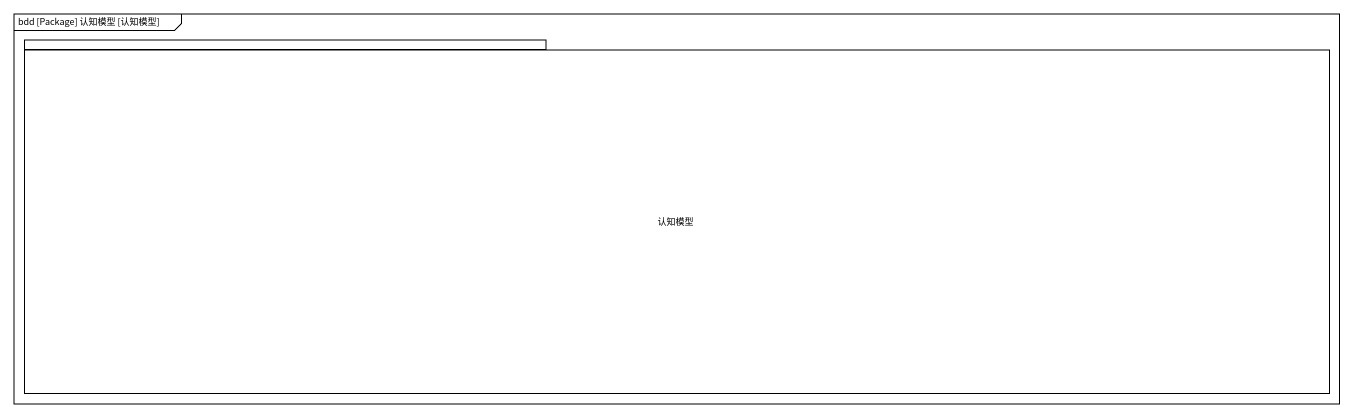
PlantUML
@startuml
mainframe bdd [Package] 认知模型 [认知模型]
package 认知模型 {
}
@enduml
